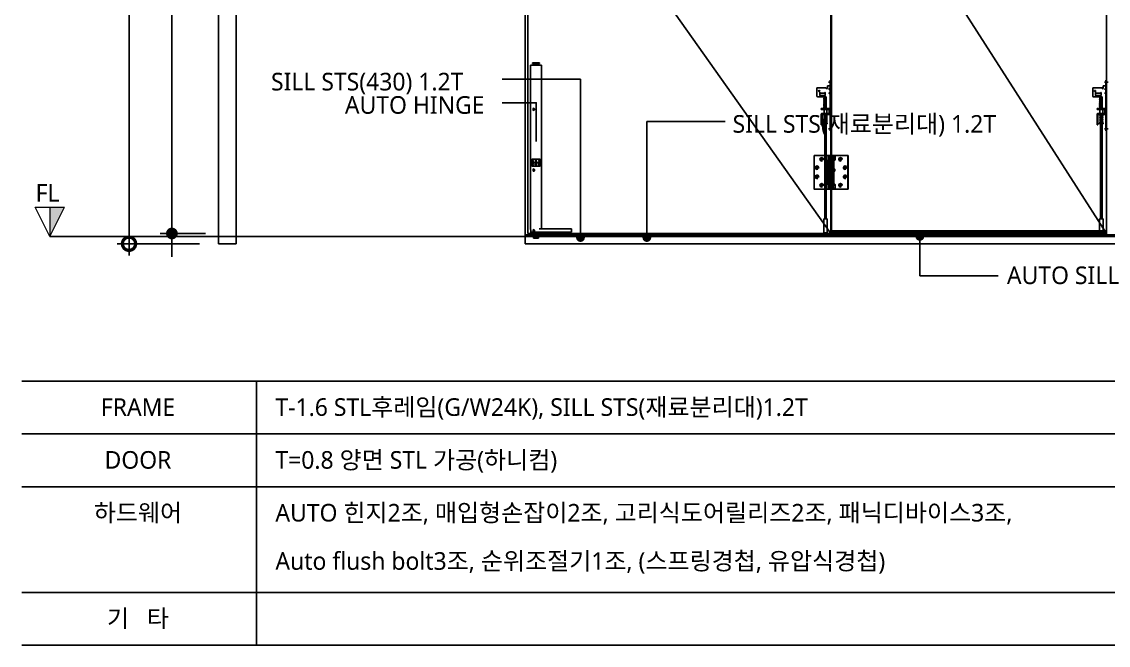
# Model space of a CAD drawing. Extents: x 930 to 96951, y 420 to 531574.
# Drawn here: x 930 to 4635, y 5940 to 8065 of the extents above; entities that cross this region are included whole.
import ezdxf
from ezdxf.enums import TextEntityAlignment as Align

# ---------------------------------------------------------------- set-up
doc = ezdxf.new("R2010")
doc.units = 0
doc.header["$LTSCALE"] = 200
doc.header["$MEASUREMENT"] = 0
doc.header["$PDMODE"] = 3
doc.header["$PDSIZE"] = -1
doc.linetypes.add('CEN', pattern=[62, 60, -1, 0, -1])
doc.layers.get('0').update_dxf_attribs({"linetype": 'CONTINUOUS'})
doc.layers.get('Defpoints').update_dxf_attribs({"color": 137, "linetype": 'CONTINUOUS'})
for name, color, linetype in [('DIM', 7, 'CONTINUOUS'), ('DOOR', 6, 'CONTINUOUS'), ('ELE3', 3, 'CONTINUOUS'), ('ELE6', 6, 'CONTINUOUS'), ('FORM', 7, 'CONTINUOUS'), ('FRAME', 7, 'CONTINUOUS'), ('STEEL(잡철물)', 9, 'CONTINUOUS'), ('SYM-LEAD', 6, 'CONTINUOUS'), ('TEX', 3, 'CONTINUOUS'), ('TEXT', 3, 'CONTINUOUS')]:
    doc.layers.add(name, color=color, linetype=linetype)
doc.styles.add('S1', font='malgun.ttf')
doc.styles.add('맑은고딕', font='malgun.ttf')
doc.styles.add('스타일1', font='malgun.ttf')
doc.dimstyles.new('CJA-60', dxfattribs={"dimscale": 60, "dimtxt": 3, "dimasz": 1, "dimexe": 2, "dimexo": 3, "dimgap": 1, "dimtad": 1, "dimdec": 0, "dimzin": 1, "dimdsep": 46, "dimlunit": 6, "dimtxsty": '스타일1', "dimblk": 'GAUN-DOT', "dimcen": -2, "dimdle": 2, "dimclrd": 256, "dimclre": 256, "dimclrt": 3, "dimadec": 0, "dimazin": 0, "dimtfac": 1, "dimtdec": 0, "dimtix": 1, "dimtmove": 2, "dimatfit": 3, "dimldrblk": 'DOTSMALL', "dimfxl": 1, "dimtolj": 1, "dimtzin": 1, "dimarcsym": 0})
doc.dimstyles.new('GAUN-40', dxfattribs={"dimscale": 40, "dimtxt": 1.5, "dimasz": 1, "dimexe": 1, "dimexo": 1, "dimgap": 0.5, "dimtad": 1, "dimdec": 0, "dimzin": 1, "dimdsep": 46, "dimlunit": 6, "dimtxsty": '맑은고딕', "dimblk": 'CJDOT', "dimcen": 0.09, "dimdle": 1, "dimclrd": 256, "dimclre": 256, "dimclrt": 3, "dimadec": 0, "dimazin": 0, "dimtfac": 1, "dimtdec": 0, "dimtix": 1, "dimtmove": 2, "dimatfit": 3, "dimfxl": 1, "dimtolj": 1, "dimtzin": 1, "dimarcsym": 0})

# ---------------------------------------------------------------- blocks, each defined once
blk = doc.blocks.new('CJDOT')
blk.add_line((-2, 0), (2, 0))
at = {"const_width": 0.5}
blk.add_lwpolyline([(-0.25, 0, 1), (0.25, 0, 1)], format="xyb", close=True, dxfattribs=at)
blk = doc.blocks.new('*D58')
at = {"layer": 'Defpoints', "color": 0, "transparency": 16777216}
for p in [(1442, 10259.1), (1596.4, 10259.1), (1596.4, 7343.1)]:
    blk.add_point(p, dxfattribs=at)
at = {"layer": 'DIM', "lineweight": -2, "transparency": 16777216}
for p, q in [((1556.4, 10259.1), (1402, 10259.1)), ((1442, 7383.1), (1442, 10219.1)), ((1556.4, 7343.1), (1402, 7343.1))]:
    blk.add_line(p, q, dxfattribs=at)
at = {"layer": 'DIM', "lineweight": -2, "transparency": 16777216, "xscale": 40, "yscale": 40, "zscale": 40}
for p, rotation in [((1442, 10259.1), 90), ((1442, 7343.1), 270)]:
    blk.add_blockref('CJDOT', p, dxfattribs=dict(at, rotation=rotation))
at = {"layer": 'DIM', "color": 3, "transparency": 16777216, "insert": (1385.2, 8801.1), "char_height": 60, "attachment_point": 5, "rotation": 90, "style": '맑은고딕'}
blk.add_mtext('\\A1; (D.H)', dxfattribs=at)
blk = doc.blocks.new('GAUN-DOT')
at = {"linetype": 'ByBlock'}
for p, q in [((0, -2), (0, 2)), ((2, 0), (-2, 0))]:
    blk.add_line(p, q, dxfattribs=at)
at = {"const_width": 2.25}
blk.add_lwpolyline([(0, 0.28125, 1), (0, -0.28125, 1)], format="xyb", close=True, dxfattribs=at)
blk = doc.blocks.new('*D61')
at = {"layer": 'Defpoints', "color": 0, "transparency": 16777216}
for p in [(1295.8, 10308.1), (1596.4, 10308.1), (1596.4, 7308.1)]:
    blk.add_point(p, dxfattribs=at)
at = {"layer": 'DIM', "lineweight": -2, "transparency": 16777216}
for p, q in [((1536.4, 10308.1), (1255.8, 10308.1)), ((1295.8, 7328.1), (1295.8, 10288.1)), ((1536.4, 7308.1), (1255.8, 7308.1))]:
    blk.add_line(p, q, dxfattribs=at)
at = {"layer": 'DIM', "lineweight": -2, "transparency": 16777216, "xscale": 20, "yscale": 20, "zscale": 20}
for p, rotation in [((1295.8, 10308.1), 90), ((1295.8, 7308.1), 270)]:
    blk.add_blockref('GAUN-DOT', p, dxfattribs=dict(at, rotation=rotation))
at = {"layer": 'DIM', "color": 3, "transparency": 16777216, "insert": (1239, 8808.1), "char_height": 60, "attachment_point": 5, "rotation": 90, "style": '스타일1'}
blk.add_mtext('\\A1; (F.H) ', dxfattribs=at)
blk = doc.blocks.new('_DotSmall')
at = {"layer": 'DIM'}
h = blk.add_hatch(color=256, dxfattribs=at)
edge = h.paths.add_edge_path()
edge.add_arc((0, 0), 0.2, 0, 360)
at = {"layer": 'DIM', "linetype": 'ByBlock'}
blk.add_circle((0, 0), 0.2, dxfattribs=at)

msp = doc.modelspace()

# ---------------------------------------------------------------- hatches: boundary and pattern name
at = {"lineweight": 5}
h = msp.add_hatch(color=256, dxfattribs=at)
h.dxf.hatch_style = 1
h.paths.add_polyline_path([(1025.515, 7333.137), (1075.385, 7432.877), (1025.515, 7432.877)])
h = msp.add_hatch()
h.set_pattern_fill('ANSI31', color=256)
h.set_pattern_definition([(45, (-334879.47412, -10450.4001), (-0.08838834765, 0.08838834765), [])])
h.paths.add_polyline_path([(4629.204, 7348.139), (3690.638, 7348.139), (3690.638, 7339.732), (4629.204, 7339.732)])
at = {"layer": 'STEEL(잡철물)'}
h = msp.add_hatch(color=5, dxfattribs=at)
h.dxf.hatch_style = 1
h.paths.add_polyline_path([(3699.238, 7511.485), (3680.038, 7511.485), (3680.038, 7509.985), (3699.238, 7509.985)])
h.paths.add_polyline_path([(3699.238, 7593.285), (3680.038, 7593.285), (3680.038, 7591.785), (3699.238, 7591.785)])

# ---------------------------------------------------------------- linework, layer by layer
at = {"color": 5, "linetype": 'CEN'}
for p, q in [((2655.638, 8801.139), (3688.638, 7343.139)), ((3694.038, 8801.139), (4629.204, 7343.139))]:
    msp.add_line(p, q, dxfattribs=at)
at = {"color": 8}
for p, q in [((3681.035, 7858.139), (3693.635, 7858.139)), ((3686.035, 7865.139), (3688.638, 7865.139)), ((3686.035, 7864.639), (3686.035, 7865.139)), ((3686.035, 7864.639), (3688.138, 7864.639)), ((3686.035, 7693.889), (3686.035, 7864.389)), ((3688.635, 7864.389), (3686.035, 7864.389)), ((3688.635, 7861.639), (3686.035, 7861.139)), ((3688.635, 7854.639), (3686.035, 7855.139)), ((3688.138, 7693.639), (3688.138, 7864.639)), ((3688.635, 7693.889), (3688.635, 7864.389)), ((3688.638, 7693.139), (3688.638, 7865.139)), ((4621.6, 7858.139), (4634.2, 7858.139)), ((4626.6, 7865.139), (4629.204, 7865.139)), ((4626.6, 7864.639), (4626.6, 7865.139)), ((4626.6, 7864.639), (4628.704, 7864.639)), ((4626.6, 7693.889), (4626.6, 7864.389)), ((4629.2, 7864.389), (4626.6, 7864.389)), ((4629.2, 7861.639), (4626.6, 7861.139)), ((4629.2, 7854.639), (4626.6, 7855.139)), ((4628.704, 7693.639), (4628.704, 7864.639)), ((4629.2, 7693.889), (4629.2, 7864.389)), ((4629.204, 7693.139), (4629.204, 7865.139)), ((3641.035, 7811.389), (3641.035, 7839.389)), ((3673.035, 7839.389), (3641.035, 7839.389)), ((3651.035, 7813.689), (3651.035, 7822.689)), ((3667.035, 7821.689), (3654.035, 7821.689)), ((3670.035, 7813.689), (3670.035, 7822.689)), ((3673.035, 7838.389), (3673.035, 7839.389)), ((3677.035, 7838.389), (3677.035, 7846.389)), ((3686.035, 7846.389), (3677.035, 7846.389)), ((4581.6, 7811.389), (4581.6, 7839.389)), ((4613.6, 7839.389), (4581.6, 7839.389)), ((4591.6, 7813.689), (4591.6, 7822.689)), ((4607.6, 7821.689), (4594.6, 7821.689)), ((4610.6, 7813.689), (4610.6, 7822.689)), ((4613.6, 7838.389), (4613.6, 7839.389)), ((4617.6, 7838.389), (4617.6, 7846.389)), ((4626.6, 7846.389), (4617.6, 7846.389)), ((3673.035, 7808.389), (3644.035, 7808.389)), ((3669.035, 7812.689), (3652.035, 7812.689)), ((3665.08, 7807.386), (3673.035, 7808.181)), ((3665.08, 7803.386), (3673.035, 7804.181)), ((3665.08, 7799.386), (3673.035, 7800.181)), ((3665.08, 7795.386), (3673.035, 7796.181)), ((3665.08, 7791.386), (3673.035, 7792.181)), ((3665.08, 7787.386), (3673.035, 7788.181)), ((3665.08, 7783.386), (3673.035, 7784.181)), ((3665.08, 7779.386), (3673.035, 7780.181)), ((3673.035, 7807.176), (3665.19, 7806.392)), ((3673.035, 7803.176), (3665.19, 7802.392)), ((3673.035, 7799.176), (3665.19, 7798.392)), ((3673.035, 7795.176), (3665.19, 7794.392)), ((3673.035, 7791.176), (3665.19, 7790.392)), ((3673.035, 7787.176), (3665.19, 7786.392)), ((3673.035, 7783.176), (3665.19, 7782.392)), ((3665.635, 7768.389), (3665.635, 7808.389)), ((3665.635, 7794.389), (3665.635, 7768.389)), ((3673.035, 7771.389), (3673.035, 7808.389)), ((4613.6, 7808.389), (4584.6, 7808.389)), ((4609.6, 7812.689), (4592.6, 7812.689)), ((4605.645, 7807.386), (4613.6, 7808.181)), ((4605.645, 7803.386), (4613.6, 7804.181)), ((4605.645, 7799.386), (4613.6, 7800.181)), ((4605.645, 7795.386), (4613.6, 7796.181)), ((4605.645, 7791.386), (4613.6, 7792.181)), ((4605.645, 7787.386), (4613.6, 7788.181)), ((4605.645, 7783.386), (4613.6, 7784.181)), ((4605.645, 7779.386), (4613.6, 7780.181)), ((4613.6, 7807.176), (4605.756, 7806.392)), ((4613.6, 7803.176), (4605.756, 7802.392)), ((4613.6, 7799.176), (4605.756, 7798.392)), ((4613.6, 7795.176), (4605.756, 7794.392)), ((4613.6, 7791.176), (4605.756, 7790.392)), ((4613.6, 7787.176), (4605.756, 7786.392)), ((4613.6, 7783.176), (4605.756, 7782.392)), ((4606.2, 7768.389), (4606.2, 7808.389)), ((4606.2, 7794.389), (4606.2, 7768.389)), ((4613.6, 7771.389), (4613.6, 7808.389)), ((3684.535, 7768.389), (3656.035, 7768.389)), ((3656.035, 7768.389), (3656.035, 7765.389)), ((3656.035, 7765.389), (3682.285, 7765.389)), ((3656.035, 7749.888), (3656.035, 7713.388)), ((3657.535, 7751.388), (3682.285, 7751.388)), ((3659.035, 7747.638), (3659.035, 7713.388)), ((3684.535, 7748.388), (3659.785, 7748.388)), ((3675.635, 7768.389), (3664.635, 7768.389)), ((3665.08, 7775.386), (3673.035, 7776.181)), ((3665.08, 7771.386), (3673.035, 7772.109)), ((3673.207, 7770.389), (3665.135, 7770.389)), ((3665.135, 7769.389), (3670.635, 7769.389)), ((3673.799, 7769.389), (3665.135, 7769.389)), ((3673.035, 7779.176), (3665.19, 7778.392)), ((3673.035, 7775.176), (3665.19, 7774.392)), ((3673.048, 7771.106), (3665.19, 7770.392)), ((3665.635, 7751.388), (3665.635, 7765.389)), ((3665.635, 7745.388), (3665.635, 7748.388)), ((3675.635, 7745.388), (3665.635, 7745.388)), ((3666.08, 7742.385), (3675.08, 7743.385)), ((3666.135, 7744.388), (3670.635, 7744.388)), ((3675.135, 7744.388), (3666.135, 7744.388)), ((3675.135, 7743.388), (3666.135, 7743.388)), ((3666.635, 7745.388), (3666.635, 7719.388)), ((3670.635, 7768.389), (3670.635, 7769.389)), ((3670.635, 7745.388), (3670.635, 7744.388)), ((3674.635, 7745.388), (3674.635, 7719.388)), ((3675.635, 7751.388), (3675.635, 7765.389)), ((3675.635, 7745.388), (3675.635, 7748.388)), ((3686.035, 7768.389), (3676.035, 7768.389)), ((3683.035, 7752.138), (3683.035, 7764.639)), ((4625.1, 7768.389), (4596.6, 7768.389)), ((4596.6, 7768.389), (4596.6, 7765.389)), ((4596.6, 7765.389), (4622.85, 7765.389)), ((4596.6, 7749.888), (4596.6, 7713.388)), ((4598.1, 7751.388), (4622.85, 7751.388)), ((4599.6, 7747.638), (4599.6, 7713.388)), ((4625.1, 7748.388), (4600.35, 7748.388)), ((4616.2, 7768.389), (4605.2, 7768.389)), ((4605.645, 7775.386), (4613.6, 7776.181)), ((4605.645, 7771.386), (4613.6, 7772.109)), ((4613.772, 7770.389), (4605.7, 7770.389)), ((4605.7, 7769.389), (4611.2, 7769.389)), ((4614.364, 7769.389), (4605.7, 7769.389)), ((4613.6, 7779.176), (4605.756, 7778.392)), ((4613.6, 7775.176), (4605.756, 7774.392)), ((4613.614, 7771.106), (4605.756, 7770.392)), ((4606.2, 7751.388), (4606.2, 7765.389)), ((4606.2, 7745.388), (4606.2, 7748.388)), ((4616.2, 7745.388), (4606.2, 7745.388)), ((4606.645, 7742.385), (4615.645, 7743.385)), ((4606.7, 7744.388), (4611.2, 7744.388)), ((4615.7, 7744.388), (4606.7, 7744.388)), ((4615.7, 7743.388), (4606.7, 7743.388)), ((4607.2, 7745.388), (4607.2, 7719.388)), ((4611.2, 7768.389), (4611.2, 7769.389)), ((4611.2, 7745.388), (4611.2, 7744.388)), ((4615.2, 7745.388), (4615.2, 7719.388)), ((4616.2, 7751.388), (4616.2, 7765.389)), ((4616.2, 7745.388), (4616.2, 7748.388)), ((4626.6, 7768.389), (4616.6, 7768.389)), ((4623.6, 7752.138), (4623.6, 7764.639)), ((3659.035, 7713.388), (3656.035, 7713.388)), ((3676.635, 7719.388), (3664.635, 7719.388)), ((3664.635, 7716.888), (3664.635, 7719.388)), ((3676.635, 7716.888), (3664.635, 7716.888)), ((3666.08, 7738.385), (3675.08, 7739.385)), ((3666.08, 7734.385), (3675.08, 7735.385)), ((3666.08, 7730.385), (3675.08, 7731.385)), ((3666.08, 7726.385), (3675.08, 7727.385)), ((3666.08, 7722.385), (3675.08, 7723.385)), ((3675.135, 7721.388), (3666.135, 7721.388)), ((3666.135, 7720.388), (3670.635, 7720.388)), ((3675.135, 7720.388), (3666.135, 7720.388)), ((3675.19, 7742.391), (3666.19, 7741.391)), ((3675.19, 7738.391), (3666.19, 7737.391)), ((3675.19, 7734.391), (3666.19, 7733.391)), ((3675.19, 7730.391), (3666.19, 7729.391)), ((3675.19, 7726.391), (3666.19, 7725.391)), ((3675.19, 7722.391), (3666.19, 7721.391)), ((3667.935, 7716.888), (3667.935, 7393.139)), ((3670.635, 7719.388), (3670.635, 7720.388)), ((3673.335, 7716.888), (3673.335, 7393.139)), ((3676.635, 7716.888), (3676.635, 7719.388)), ((4599.6, 7713.388), (4596.6, 7713.388)), ((4617.2, 7719.388), (4605.2, 7719.388)), ((4605.2, 7716.888), (4605.2, 7719.388)), ((4617.2, 7716.888), (4605.2, 7716.888)), ((4606.645, 7738.385), (4615.645, 7739.385)), ((4606.645, 7734.385), (4615.645, 7735.385)), ((4606.645, 7730.385), (4615.645, 7731.385)), ((4606.645, 7726.385), (4615.645, 7727.385)), ((4606.645, 7722.385), (4615.645, 7723.385)), ((4615.7, 7721.388), (4606.7, 7721.388)), ((4606.7, 7720.388), (4611.2, 7720.388)), ((4615.7, 7720.388), (4606.7, 7720.388)), ((4615.755, 7742.391), (4606.756, 7741.391)), ((4615.755, 7738.391), (4606.756, 7737.391)), ((4615.755, 7734.391), (4606.756, 7733.391)), ((4615.755, 7730.391), (4606.756, 7729.391)), ((4615.755, 7726.391), (4606.756, 7725.391)), ((4615.755, 7722.391), (4606.756, 7721.391)), ((4608.5, 7716.888), (4608.5, 7393.139)), ((4611.2, 7719.388), (4611.2, 7720.388)), ((4613.9, 7716.888), (4613.9, 7393.139)), ((4617.2, 7716.888), (4617.2, 7719.388)), ((3681.035, 7700.139), (3693.635, 7700.139)), ((3688.635, 7703.639), (3686.035, 7703.139)), ((3688.635, 7696.639), (3686.035, 7697.139)), ((3688.635, 7693.889), (3686.035, 7693.889)), ((3686.035, 7693.639), (3688.138, 7693.639)), ((3686.035, 7693.639), (3686.035, 7693.139)), ((3686.035, 7693.139), (3688.638, 7693.139)), ((4621.6, 7700.139), (4634.2, 7700.139)), ((4629.2, 7703.639), (4626.6, 7703.139)), ((4629.2, 7696.639), (4626.6, 7697.139)), ((4629.2, 7693.889), (4626.6, 7693.889)), ((4626.6, 7693.639), (4628.704, 7693.639)), ((4626.6, 7693.639), (4626.6, 7693.139)), ((4626.6, 7693.139), (4629.204, 7693.139)), ((3676.885, 7393.139), (3664.385, 7393.139)), ((3664.385, 7393.139), (3664.385, 7345.639)), ((3676.885, 7393.139), (3676.885, 7345.639)), ((4617.45, 7393.139), (4604.95, 7393.139)), ((4604.95, 7393.139), (4604.95, 7345.639)), ((4617.45, 7393.139), (4617.45, 7345.639)), ((3676.885, 7345.639), (3664.385, 7345.639)), ((3664.385, 7345.639), (3668.635, 7343.139)), ((3672.635, 7343.139), (3668.635, 7343.139)), ((3672.635, 7343.139), (3676.885, 7345.639)), ((4617.45, 7345.639), (4604.95, 7345.639)), ((4604.95, 7345.639), (4609.2, 7343.139)), ((4613.2, 7343.139), (4609.2, 7343.139)), ((4613.2, 7343.139), (4617.45, 7345.639))]:
    msp.add_line(p, q, dxfattribs=at)
at = {"lineweight": 5}
for p, q in [((1025.515, 7333.137), (975.646, 7432.877)), ((975.646, 7432.877), (1025.515, 7432.877)), ((1025.515, 7432.877), (1075.385, 7432.877)), ((1025.515, 7432.877), (1025.515, 7333.137)), ((1025.515, 7333.137), (1075.385, 7432.877))]:
    msp.add_line(p, q, dxfattribs=at)
msp.add_lwpolyline([(3690.638, 7352.066), (4629.204, 7352.066), (4629.204, 7339.732), (3690.638, 7339.732)], close=True)
at = {"color": 8}
for centre, radius in [((3649.035, 7828.389), 2), ((4589.6, 7828.389), 2), ((3665.135, 7806.889), 0.5), ((3665.135, 7802.889), 0.5), ((3665.135, 7798.889), 0.5), ((3665.135, 7794.889), 0.5), ((3665.135, 7790.889), 0.5), ((3665.135, 7786.889), 0.5), ((3665.135, 7782.889), 0.5), ((4605.7, 7806.889), 0.5), ((4605.7, 7802.889), 0.5), ((4605.7, 7798.889), 0.5), ((4605.7, 7794.889), 0.5), ((4605.7, 7790.889), 0.5), ((4605.7, 7786.889), 0.5), ((4605.7, 7782.889), 0.5), ((3665.135, 7778.889), 0.5), ((3665.135, 7774.889), 0.5), ((3665.135, 7770.889), 0.5), ((3665.135, 7769.889), 0.5), ((3665.135, 7768.889), 0.5), ((3666.135, 7744.888), 0.5), ((3666.135, 7743.888), 0.5), ((3675.135, 7744.888), 0.5), ((3675.135, 7743.888), 0.5), ((3675.135, 7742.888), 0.5), ((4605.7, 7778.889), 0.5), ((4605.7, 7774.889), 0.5), ((4605.7, 7770.889), 0.5), ((4605.7, 7769.889), 0.5), ((4605.7, 7768.889), 0.5), ((4606.7, 7744.888), 0.5), ((4606.7, 7743.888), 0.5), ((4615.7, 7744.888), 0.5), ((4615.7, 7743.888), 0.5), ((4615.7, 7742.888), 0.5), ((3666.135, 7741.888), 0.5), ((3666.135, 7737.888), 0.5), ((3666.135, 7733.888), 0.5), ((3666.135, 7729.888), 0.5), ((3666.135, 7725.888), 0.5), ((3666.135, 7721.888), 0.5), ((3666.135, 7720.888), 0.5), ((3666.135, 7719.888), 0.5), ((3675.135, 7738.888), 0.5), ((3675.135, 7734.888), 0.5), ((3675.135, 7730.888), 0.5), ((3675.135, 7726.888), 0.5), ((3675.135, 7722.888), 0.5), ((3675.135, 7720.888), 0.5), ((3675.135, 7719.888), 0.5), ((4606.7, 7741.888), 0.5), ((4606.7, 7737.888), 0.5), ((4606.7, 7733.888), 0.5), ((4606.7, 7729.888), 0.5), ((4606.7, 7725.888), 0.5), ((4606.7, 7721.888), 0.5), ((4606.7, 7720.888), 0.5), ((4606.7, 7719.888), 0.5), ((4615.7, 7738.888), 0.5), ((4615.7, 7734.888), 0.5), ((4615.7, 7730.888), 0.5), ((4615.7, 7726.888), 0.5), ((4615.7, 7722.888), 0.5), ((4615.7, 7720.888), 0.5), ((4615.7, 7719.888), 0.5)]:
    msp.add_circle(centre, radius, dxfattribs=at)
for centre, radius, start, end in [((3652.035, 7822.689), 1, 0, 180), ((3654.035, 7822.689), 1, 180, 270), ((3667.035, 7822.689), 1, 270, 0), ((3669.035, 7822.689), 1, 0, 180), ((3675.035, 7838.389), 2, 180, 0), ((3685.577, 7835.389), 2.542, 79.611142, 280.388858), ((3685.577, 7821.389), 2.542, 79.611142, 280.388858), ((4592.6, 7822.689), 1, 0, 180), ((4594.6, 7822.689), 1, 180, 270), ((4607.6, 7822.689), 1, 270, 0), ((4609.6, 7822.689), 1, 0, 180), ((4615.6, 7838.389), 2, 180, 0), ((4626.142, 7835.389), 2.542, 79.611142, 280.388858), ((4626.142, 7821.389), 2.542, 79.611142, 280.388858), ((3644.035, 7811.389), 3, 180, 270), ((3652.035, 7813.689), 1, 180, 270), ((3669.035, 7813.689), 1, 270, 0), ((4584.6, 7811.389), 3, 180, 270), ((4592.6, 7813.689), 1, 180, 270), ((4609.6, 7813.689), 1, 270, 0), ((3657.535, 7749.888), 1.5, 90, 180), ((3659.785, 7747.638), 0.75, 90, 180), ((3676.035, 7771.389), 3, 180, 270), ((3682.285, 7764.639), 0.75, 0, 90), ((3682.285, 7752.138), 0.75, 270, 0), ((3684.535, 7766.889), 1.5, 0, 90), ((3684.535, 7749.888), 1.5, 270, 0), ((4598.1, 7749.888), 1.5, 90, 180), ((4600.35, 7747.638), 0.75, 90, 180), ((4616.6, 7771.389), 3, 180, 270), ((4622.85, 7764.639), 0.75, 0, 90), ((4622.85, 7752.138), 0.75, 270, 0), ((4625.1, 7766.889), 1.5, 0, 90), ((4625.1, 7749.888), 1.5, 270, 0)]:
    msp.add_arc(centre, radius, start, end, dxfattribs=at)
at = {"layer": 'DIM'}
msp.add_line((7961.344, 7333.137), (1025.515, 7333.137), dxfattribs=at)
at = {"layer": 'DOOR'}
for p, q in [((2655.638, 10259.139), (2655.638, 7343.139)), ((3688.638, 10259.139), (3688.638, 7343.139)), ((3690.638, 10259.139), (3690.638, 7343.139)), ((4629.204, 10259.139), (4629.204, 7343.139)), ((2655.638, 7343.139), (3688.638, 7343.139)), ((3690.638, 7343.139), (4629.204, 7343.139))]:
    msp.add_line(p, q, dxfattribs=at)
at = {"layer": 'ELE3'}
msp.add_line((1730, 6840), (1730, 5940), dxfattribs=at)
at = {"layer": 'ELE6'}
for p, q in [((8937.751, 6840), (930, 6840)), ((8937.751, 6660), (930, 6660)), ((8937.751, 6480), (930, 6480)), ((8937.751, 6120), (930, 6120))]:
    msp.add_line(p, q, dxfattribs=at)
at = {"layer": 'FORM', "color": 5}
msp.add_line((930, 5940), (8937.751, 5940), dxfattribs=at)
at = {"layer": 'FRAME'}
for p, q in [((1601.138, 7308.139), (1601.138, 10308.139)), ((1661.138, 7308.139), (1661.138, 10308.139)), ((2646.138, 10308.139), (2646.138, 7308.139)), ((6601.129, 7338.139), (2646.138, 7338.139)), ((1601.138, 7308.139), (1661.138, 7308.139)), ((2646.138, 7308.139), (6601.129, 7308.139))]:
    msp.add_line(p, q, dxfattribs=at)
at = {"layer": 'STEEL(잡철물)'}
for p, q in [((2664.638, 7359.135), (2664.638, 7917.135)), ((2702.638, 7917.135), (2664.638, 7917.135)), ((2695.138, 7924.135), (2672.138, 7924.135)), ((2672.138, 7924.135), (2672.138, 7922.135)), ((2695.138, 7922.135), (2672.138, 7922.135)), ((2673.512, 7924.135), (2673.512, 7922.135)), ((2674.762, 7924.135), (2674.762, 7922.135)), ((2677.263, 7924.135), (2677.263, 7922.135)), ((2678.138, 7917.135), (2678.138, 7922.135)), ((2679.596, 7924.135), (2679.596, 7922.135)), ((2682.388, 7924.135), (2682.388, 7922.135)), ((2684.888, 7924.135), (2684.888, 7922.135)), ((2687.681, 7924.135), (2687.681, 7922.135)), ((2689.138, 7917.135), (2689.138, 7922.135)), ((2690.013, 7924.135), (2690.013, 7922.135)), ((2692.515, 7924.135), (2692.515, 7922.135)), ((2693.765, 7924.135), (2693.765, 7922.135)), ((2695.138, 7924.135), (2695.138, 7922.135)), ((2702.638, 7359.135), (2702.638, 7917.135)), ((2673.388, 7767.886), (2673.388, 7764.386)), ((2677.888, 7767.886), (2677.888, 7764.386)), ((2697.638, 7596.135), (2669.638, 7596.135)), ((2669.638, 7596.135), (2669.638, 7584.135)), ((2697.638, 7596.135), (2697.638, 7592.733)), ((2697.638, 7584.135), (2669.638, 7584.135)), ((2669.638, 7584.135), (2669.638, 7572.135)), ((2697.638, 7584.135), (2669.638, 7584.135)), ((2697.638, 7572.135), (2669.638, 7572.135)), ((2673.388, 7560.886), (2673.388, 7557.386)), ((2677.888, 7560.886), (2677.888, 7557.386)), ((2694.638, 7593.135), (2696.638, 7593.135)), ((2694.638, 7587.135), (2696.638, 7587.135)), ((2694.638, 7581.135), (2696.638, 7581.135)), ((2694.638, 7575.135), (2696.638, 7575.135)), ((2697.638, 7587.537), (2697.638, 7584.135)), ((2697.638, 7584.135), (2697.638, 7580.733)), ((2697.638, 7575.537), (2697.638, 7572.135)), ((2666.138, 7353.135), (2664.638, 7359.135)), ((2666.138, 7353.135), (2666.138, 7347.135)), ((2804.138, 7347.135), (2666.138, 7347.135)), ((2666.138, 7347.135), (2666.138, 7345.135)), ((2701.138, 7345.135), (2666.138, 7345.135)), ((2673.388, 7353.886), (2673.388, 7350.386)), ((2673.638, 7345.135), (2693.638, 7345.135)), ((2673.638, 7345.135), (2673.638, 7342.135)), ((2693.638, 7342.135), (2673.638, 7342.135)), ((2675.388, 7327.134), (2673.638, 7342.135)), ((2676.044, 7327.134), (2677.044, 7342.135)), ((2677.888, 7353.886), (2677.888, 7350.386)), ((2686.962, 7327.134), (2685.962, 7342.135)), ((2689.936, 7327.134), (2690.145, 7342.135)), ((2693.638, 7342.135), (2691.888, 7327.134)), ((2693.638, 7345.135), (2693.638, 7342.135)), ((2804.138, 7359.135), (2694.138, 7359.135)), ((2701.138, 7345.135), (2701.138, 7347.135)), ((2804.138, 7359.135), (2804.138, 7347.135)), ((2675.388, 7327.134), (2691.888, 7327.134))]:
    msp.add_line(p, q, dxfattribs=at)
at = {"layer": 'STEEL(잡철물)', "color": 5}
for p, q in [((3632.238, 7608.785), (3632.238, 7494.485)), ((3680.038, 7608.785), (3632.238, 7608.785)), ((3665.173, 7595.905), (3650.173, 7595.905)), ((3657.673, 7588.405), (3657.673, 7603.405)), ((3680.038, 7608.785), (3680.038, 7494.485)), ((3699.238, 7608.785), (3680.038, 7608.785)), ((3699.238, 7608.785), (3699.238, 7504.235)), ((3703.038, 7608.785), (3703.038, 7594.785)), ((3703.038, 7608.785), (3747.038, 7608.785)), ((3714.104, 7595.905), (3729.104, 7595.905)), ((3721.604, 7588.405), (3721.604, 7603.405)), ((3747.038, 7608.785), (3747.038, 7494.485)), ((3649.243, 7567.305), (3634.243, 7567.305)), ((3641.743, 7559.805), (3641.743, 7574.805)), ((3676.238, 7590.285), (3676.238, 7512.985)), ((3680.038, 7593.285), (3679.238, 7593.285)), ((3699.238, 7593.285), (3680.038, 7593.285)), ((3699.238, 7591.785), (3680.038, 7591.785)), ((3698.388, 7560.886), (3698.388, 7557.386)), ((3699.238, 7591.785), (3700.038, 7591.785)), ((3702.888, 7560.886), (3702.888, 7557.386)), ((3730.034, 7567.305), (3745.034, 7567.305)), ((3737.534, 7559.805), (3737.534, 7574.805)), ((3649.243, 7536.005), (3634.243, 7536.005)), ((3641.743, 7528.505), (3641.743, 7543.505)), ((3730.034, 7536.005), (3745.034, 7536.005)), ((3737.534, 7528.505), (3737.534, 7543.505)), ((3680.038, 7494.485), (3632.238, 7494.485)), ((3665.173, 7507.405), (3650.173, 7507.405)), ((3657.673, 7499.905), (3657.673, 7514.905)), ((3680.038, 7509.985), (3679.238, 7509.985)), ((3699.238, 7511.485), (3680.038, 7511.485)), ((3699.238, 7509.985), (3680.038, 7509.985)), ((3699.238, 7494.485), (3680.038, 7494.485)), ((3691.638, 7504.235), (3699.238, 7504.235)), ((3691.638, 7500.235), (3699.238, 7500.235)), ((3695.788, 7504.235), (3695.788, 7500.235)), ((3699.238, 7511.485), (3700.038, 7511.485)), ((3699.238, 7500.235), (3699.238, 7494.485)), ((3703.038, 7508.485), (3703.038, 7494.485)), ((3703.038, 7494.485), (3747.038, 7494.485)), ((3714.104, 7507.405), (3729.104, 7507.405)), ((3721.604, 7499.905), (3721.604, 7514.905))]:
    msp.add_line(p, q, dxfattribs=at)
for points in [[(3631.738, 7609.135), (3685.438, 7609.135), (3685.438, 7494.135), (3631.738, 7494.135)], [(3747.538, 7609.135), (3693.838, 7609.135), (3693.838, 7494.135), (3747.538, 7494.135)]]:
    msp.add_lwpolyline(points, close=True, dxfattribs=at)
at = {"layer": 'STEEL(잡철물)'}
for centre, radius in [((2675.638, 7766.136), 2), ((2675.638, 7559.136), 2), ((2683.638, 7590.135), 3), ((2683.638, 7578.135), 3), ((2675.638, 7352.136), 2)]:
    msp.add_circle(centre, radius, dxfattribs=at)
at = {"layer": 'STEEL(잡철물)', "color": 5}
for centre, radius in [((3657.673, 7595.905), 3.5), ((3721.604, 7595.905), 3.5), ((3641.743, 7567.305), 3.5), ((3689.638, 7585.785), 1.5), ((3700.638, 7559.136), 2), ((3737.534, 7567.305), 3.5), ((3641.743, 7536.005), 3.5), ((3737.534, 7536.005), 3.5), ((3657.673, 7507.405), 3.5), ((3691.638, 7502.235), 1.5), ((3721.604, 7507.405), 3.5)]:
    msp.add_circle(centre, radius, dxfattribs=at)
at = {"layer": 'STEEL(잡철물)'}
for centre, radius, start, end in [((2675.638, 7767.886), 2.25, 0, 180), ((2675.638, 7764.386), 2.25, 180, 0), ((2675.638, 7560.886), 2.25, 0, 180), ((2675.638, 7557.386), 2.25, 180, 0), ((2675.638, 7353.886), 2.25, 0, 180), ((2675.638, 7350.386), 2.25, 180, 0), ((2681.503, 7333.434), 9.777, 62.867319, 117.132681), ((2694.604, 7333.434), 9.777, 95.665832, 117.132681)]:
    msp.add_arc(centre, radius, start, end, dxfattribs=at)
at = {"layer": 'STEEL(잡철물)', "color": 5}
for centre, radius, start, end in [((3657.673, 7595.905), 6, 0, 270), ((3721.604, 7595.905), 6, 0, 270), ((3641.743, 7567.305), 6, 0, 270), ((3679.238, 7590.285), 3, 90, 180), ((3700.638, 7560.886), 2.25, 0, 180), ((3700.038, 7594.785), 3, 270, 0), ((3737.534, 7567.305), 6, 0, 270), ((3641.743, 7536.005), 6, 0, 270), ((3700.638, 7557.386), 2.25, 180, 0), ((3737.534, 7536.005), 6, 0, 270), ((3657.673, 7507.405), 6, 0, 270), ((3679.238, 7512.985), 3, 180, 270), ((3691.638, 7502.235), 2, 90, 270), ((3700.038, 7508.485), 3, 0, 90), ((3721.604, 7507.405), 6, 0, 270)]:
    msp.add_arc(centre, radius, start, end, dxfattribs=at)
at = {"layer": 'STEEL(잡철물)', "extrusion": (0, 0, -1)}
for centre in [(2672.638, 7590.135), (2672.638, 7578.135)]:
    msp.add_ellipse(centre, major_axis=(0, 3), ratio=0.66666667, dxfattribs=at)
at = {"layer": 'STEEL(잡철물)'}
for centre in [(2694.638, 7590.135), (2694.638, 7578.135)]:
    msp.add_ellipse(centre, major_axis=(0, 3), ratio=0.66666667, start_param=0, end_param=3.14159265, dxfattribs=at)
for centre in [(2696.638, 7590.135), (2696.638, 7578.135)]:
    msp.add_ellipse(centre, major_axis=(0, 3), ratio=0.66666667, dxfattribs=at)
at = {"layer": 'SYM-LEAD'}
for points in [[(2567.9, 7868.569), (2835.174, 7868.569), (2835.174, 7329.391)], [(2567.9, 7788.569), (2684.138, 7788.569), (2684.138, 7656.523)], [(3328.797, 7724.583), (3061.523, 7724.583), (3061.523, 7329.391)], [(4259.595, 7199.215), (3992.321, 7199.215), (3992.321, 7341.604)]]:
    msp.add_lwpolyline(points, dxfattribs=at)
at = {"layer": 'SYM-LEAD', "const_width": 15}
for points in [[(2827.674, 7329.391, 1), (2842.674, 7329.391, 1)], [(3054.023, 7329.391, 1), (3069.023, 7329.391, 1)], [(3984.821, 7333.137, 1), (3999.821, 7333.137, 1)]]:
    msp.add_lwpolyline(points, format="xyb", close=True, dxfattribs=at)

# ---------------------------------------------------------------- texts
at = {"layer": 'TEX', "style": 'S1'}
for s, p in [('FRAME', (1326.412, 6721.579)), ('DOOR', (1326.412, 6541.579)), ('하드웨어', (1326.412, 6361.579)), ('기   타', (1326.412, 6001.579))]:
    msp.add_text(s, height=60, dxfattribs=at).set_placement(p, align=Align.CENTER)
for s, p in [('T=0.8 양면 STL 가공(하니컴)', (1795.027, 6541.574)), ('AUTO 힌지2조, 매입형손잡이2조, 고리식도어릴리즈2조, 패닉디바이스3조,', (1795.027, 6361.574)), ('Auto flush bolt3조, 순위조절기1조, (스프링경첩, 유압식경첩)', (1795.027, 6197.173))]:
    msp.add_text(s, height=60, dxfattribs=at).set_placement(p)
at = {"layer": 'TEXT', "color": 3, "style": '스타일1'}
for s, p in [('SILL STS(430) 1.2T', (1780.029, 7830.515)), ('AUTO HINGE', (2031.915, 7750.96)), ('SILL STS(재료분리대) 1.2T', (3354.008, 7686.529)), ('AUTO SILL', (4289.284, 7170.674)), ('T-1.6 STL후레임(G/W24K), SILL STS(재료분리대)1.2T', (1795.027, 6721.574))]:
    msp.add_text(s, height=60, dxfattribs=at).set_placement(p)
at = {"layer": 'TEXT', "style": '스타일1'}
msp.add_text('FL', height=60, dxfattribs=at).set_placement((977.251, 7451.423))

# ---------------------------------------------------------------- dimensions: what is measured, and where the dimension line sits
at = {"layer": 'DIM'}
dim = msp.add_linear_dim(base=(1295.769, 10308.139), p1=(1596.449, 7308.139), p2=(1596.449, 10308.139), angle=90, text=' (F.H) ', dimstyle='CJA-60', override={"dimscale": 20}, dxfattribs=at)
dim.commit()
dim.dimension.update_dxf_attribs({"geometry": '*D61', "text_midpoint": (1238.962, 8808.139)})
dim = msp.add_linear_dim(base=(1442.019, 10259.139), p1=(1596.449, 7343.139), p2=(1596.449, 10259.139), angle=90, text=' (D.H)', dimstyle='GAUN-40', dxfattribs=at)
dim.commit()
dim.dimension.update_dxf_attribs({"geometry": '*D58', "text_midpoint": (1385.212, 8801.139)})

doc.saveas('drawing.dxf')
